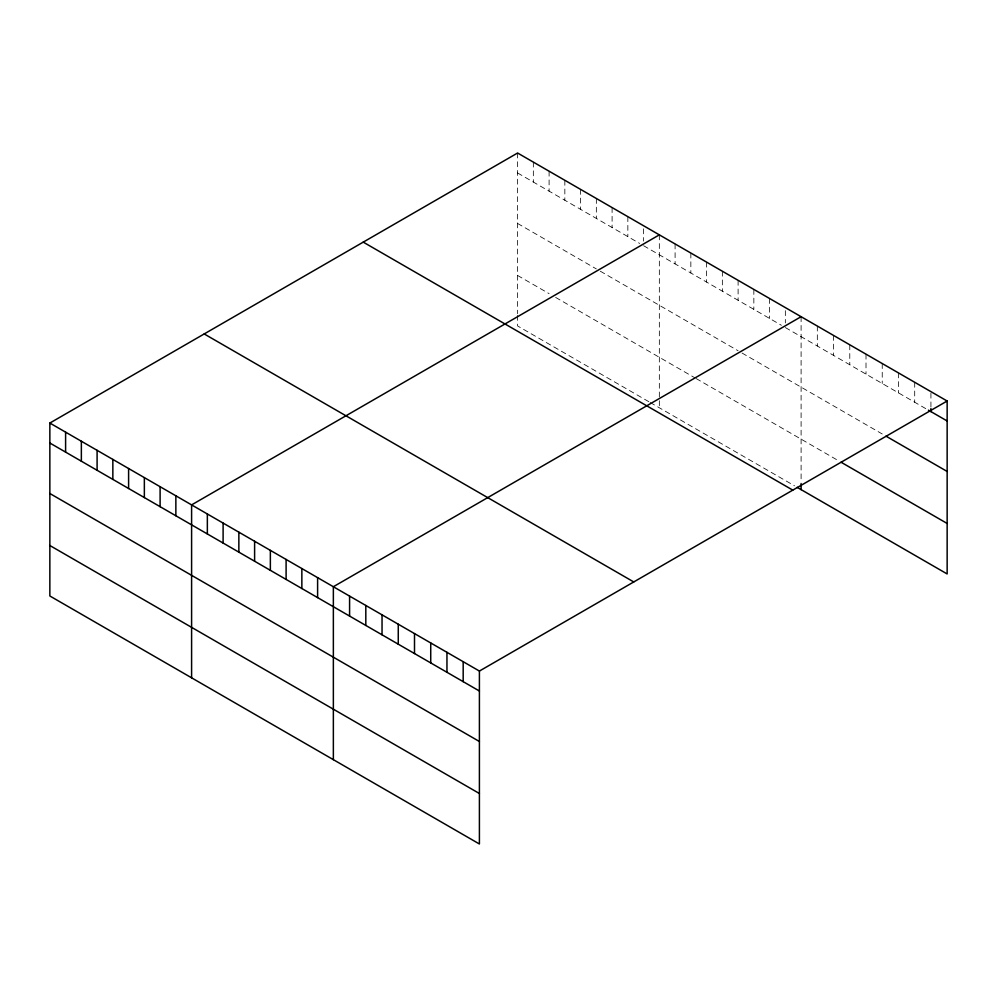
<?xml version="1.0" encoding="UTF-8"?>
<svg xmlns="http://www.w3.org/2000/svg" width="997" height="997" viewBox="0 0 997 997"><rect width="100%" height="100%" fill="white"/><g stroke="black" fill="none" stroke-linecap="round" stroke-linejoin="round"><path stroke-width="0.75" stroke-dasharray="4.99 3.74" d="M517.593 153.015L517.593 313.706M517.593 172.967L639.663 243.442M643.601 245.723L781.411 325.284M785.349 327.564L927.173 409.443M517.593 223.453L596.343 268.916M600.281 271.196L738.104 350.757M742.03 353.038L882.233 433.982M517.593 275.459L549.098 293.641M555.653 297.43L694.784 377.763M696.093 378.524L838.552 460.764M648.848 401.716L517.593 325.944L517.593 315.226M650.156 402.476L794.534 485.826M930.924 393.179L930.924 407M914.698 382.275L914.698 402.24M898.471 372.903L898.471 392.868M882.233 363.544L882.233 383.496M866.007 354.172L866.007 374.124M849.78 344.8L849.78 364.765M833.554 335.428L833.554 355.393M817.328 326.056L817.328 346.021M801.102 316.697L801.102 481.975M785.349 310.665L785.349 322.953M769.597 298.502L769.597 318.467M753.844 289.417L753.844 309.369M738.104 280.319L738.104 300.284M722.351 271.221L722.351 291.186M706.599 262.136L706.599 282.089M690.846 253.039L690.846 273.004M675.094 243.941L675.094 263.906M659.341 234.856L659.341 407.785M643.601 228.824L643.601 241.112M627.848 216.661L627.848 236.625M612.096 207.575L612.096 227.528M596.343 198.478L596.343 218.443M580.59 189.38L580.59 209.345M564.838 180.295L564.838 200.247M549.098 171.197L549.098 191.162M533.345 162.1L533.345 182.065"/><path stroke-width="1.5" d="M49.85 423.052L479.407 671.056L479.407 843.985L49.85 595.982L49.85 423.052L517.593 153.015L947.15 401.018L947.15 573.948L797.164 487.346M659.341 234.856L191.598 504.893L191.598 677.823M801.102 316.697L333.359 586.735L333.359 759.664M479.407 671.056L947.15 401.018M928.431 410.166L947.15 420.971M885.984 436.138L947.15 471.456M841.044 462.209L947.15 523.462M363.232 242.121L792.789 490.125M204.211 333.945L633.768 581.949M49.85 443.017L479.407 691.021M49.85 493.503L479.407 741.506M49.85 545.509L479.407 793.512M930.924 408.533L930.924 411.611M801.102 483.508L801.102 489.627M463.181 661.696L463.181 681.649M446.955 652.325L446.955 672.29M430.729 642.953L430.729 662.918M414.503 633.581L414.503 653.546M398.264 624.222L398.264 644.174M382.038 614.85L382.038 634.815M365.812 605.478L365.812 625.443M349.586 596.106L349.586 616.071M317.607 577.649L317.607 597.614M301.854 568.552L301.854 588.517M286.102 559.454L286.102 579.419M270.361 550.369L270.361 570.334M254.609 541.271L254.609 561.236M238.856 532.174L238.856 552.139M223.104 523.089L223.104 543.053M207.351 513.991L207.351 533.956M175.858 495.808L175.858 515.773M160.106 486.71L160.106 506.675M144.353 477.613L144.353 497.578M128.601 468.528L128.601 488.493M112.848 459.43L112.848 479.395M97.095 450.332L97.095 470.297M81.355 441.247L81.355 461.212M65.603 432.15L65.603 452.115"/></g></svg>
